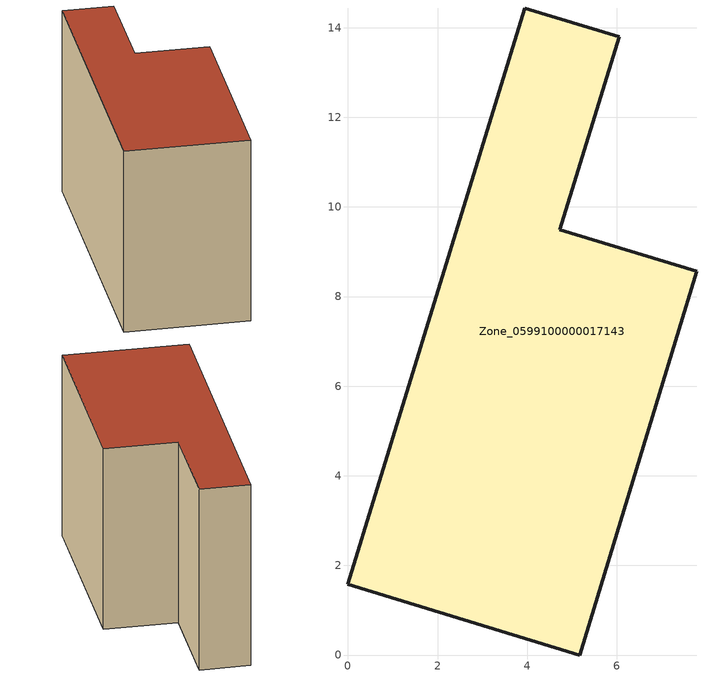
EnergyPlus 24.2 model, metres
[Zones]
Zone_0599100000017143
 floor ground (C_G): 0,1.58 3.94,14.44 6.05,13.8 4.73,9.49 7.78,8.56 5.17,0 z0
 wall outside (C_F): 3.94,14.44 0,1.58 5.17,0 7.78,8.56 4.73,9.49 6.05,13.8 3.94,14.44 z0:8.41
 roof outside (C_R): 0,1.58 5.17,0 7.78,8.56 4.73,9.49 6.05,13.8 3.94,14.44 z8.41
[BUILDING]
Pand.0599100000017143: North Axis=0; Terrain=City; Loads Convergence Tolerance Value=0.04; Temperature Convergence Tolerance Value=0.4; Solar Distribution=FullExterior; Maximum Number of Warmup Days=25; Minimum Number of Warmup Days=1
[Site:Location]
Rotterdam.The.Hague.AP_ZH_NLD Design_Conditions: Latitude=51.96; Longitude=4.45; Time Zone=1; Elevation=-4.5
[SITE:GROUNDTEMPERATURE:BUILDINGSURFACE]
18, 18, 18, 18, 18, 18, 18, 18, 18, 18, 18, 18
[MATERIAL] Thermal Absorptance=0.9; Solar Absorptance=0.7; Visible Absorptance=0.7
Name | Roughness | Thickness | Conductivity | Density | Specific Heat
G.TI.1975-1991 | MediumSmooth | 0.15 | 0.288461 | 540 | 1210
F.TI.1975-1991 | Rough | 0.3 | 0.230769 | 1920 | 840
R.TI.1975-1991 | MediumRough | 0.2 | 0.153846 | 1500 | 1000
[CONSTRUCTION]
C_G: G.TI.1975-1991
C_F: F.TI.1975-1991
C_R: R.TI.1975-1991
[ZONE]
Zone_0599100000017143: Type=1; Multiplier=1; Ceiling Height=Autocalculate; Volume=Autocalculate; Floor Area=autocalculate; Part of Total Floor Area=Yes
[ZONEINFILTRATION:DESIGNFLOWRATE]
Infil_Zone_0599100000017143: Zone or ZoneList or Space or SpaceList=Zone_0599100000017143; Schedule=AlwaysOn; Design Flow Rate Calculation Method=Flow/Area; Flow Rate per Floor Area=0.003; Constant Term Coefficient=1; Temperature Term Coefficient=0; Velocity Term Coefficient=0; Velocity Squared Term Coefficient=0
[HVACTEMPLATE:ZONE:IDEALLOADSAIRSYSTEM]
Zone_0599100000017143: Maximum Heating Supply Air Temperature=50; Minimum Cooling Supply Air Temperature=13; Maximum Heating Supply Air Humidity Ratio=0.0156; Minimum Cooling Supply Air Humidity Ratio=0.0077; Heating Limit=NoLimit; Cooling Limit=NoLimit; Dehumidification Control Type=ConstantSensibleHeatRatio; Cooling Sensible Heat Ratio=0.7; Dehumidification Setpoint=60; Humidification Control Type=None; Humidification Setpoint=30; Outdoor Air Method=None; Outdoor Air Flow Rate per Person=0.00944; Outdoor Air Flow Rate per Zone Floor Area=0; Outdoor Air Flow Rate per Zone=0; Demand Controlled Ventilation Type=None; Outdoor Air Economizer Type=NoEconomizer; Heat Recovery Type=None; Sensible Heat Recovery Effectiveness=0.7; Latent Heat Recovery Effectiveness=0.65
[ZONECONTROL:THERMOSTAT]
ThermostatControl_Zone_0599100000017143: Zone or ZoneList=Zone_0599100000017143; Control Type Schedule=DualSetpointControlType; Control 1=Thermostat_Zone_0599100000017143; Temperature Difference Between Cutout And Setpoint=0
[THERMOSTATSETPOINT:DUALSETPOINT]
Thermostat_Zone_0599100000017143: Heating Setpoint Temperature Schedule=HeatingSetpoint_Zone_0599100000017143; Cooling Setpoint Temperature Schedule=CoolingSetpoint_Zone_0599100000017143
[SCHEDULE:COMPACT]
HeatingSetpoint_Zone_0599100000017143: Through: 12/31, For: AllDays, Until: 24:00, 21
CoolingSetpoint_Zone_0599100000017143: Through: 12/31, For: AllDays, Until: 24:00, 24
DualSetpointControlType: Through: 12/31, For: AllDays, Until: 24:00, 4
AlwaysOn: Through: 12/31, For: AllDays, Until: 24:00, 1
